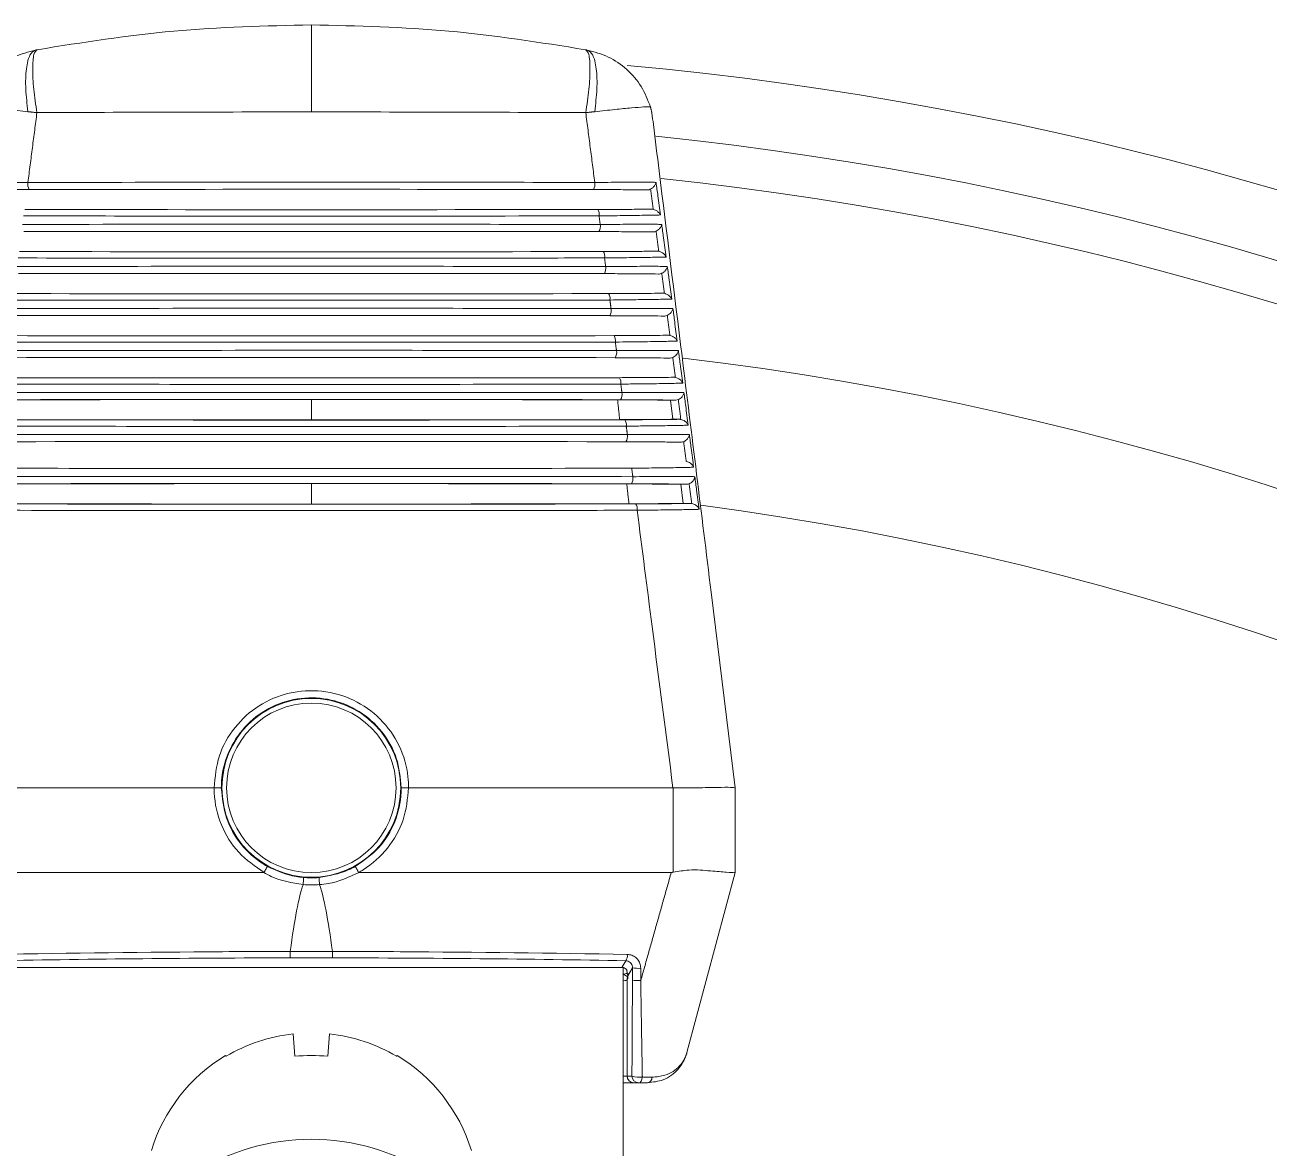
# Model space of a CAD drawing. Extents: x 11 to 120, y 2 to 94.
# Drawn here: x 113.589 to 115.424, y 43.948 to 45.604 of the extents above; entities that cross this region are included whole.
import ezdxf

# ---------------------------------------------------------------- set-up
doc = ezdxf.new("R2010")
doc.units = 0
doc.header["$MEASUREMENT"] = 0
doc.linetypes.add('SLD-Solid', pattern=[0])
doc.layers.add('OBJECT', color=7, linetype='CONTINUOUS')

msp = doc.modelspace()

# ---------------------------------------------------------------- linework, layer by layer
at = {"layer": 'OBJECT', "color": 7, "linetype": 'SLD-Solid', "lineweight": 15}
for p, q in [((114.5484, 45.0505), (114.5414, 45.0505)), ((114.5414, 45.0505), (114.5449, 45.0223)), ((114.5449, 45.0223), (114.5548, 45.0223)), ((114.5648, 44.9265), (114.5566, 44.9265)), ((114.5566, 44.9265), (114.5601, 44.8983)), ((114.5601, 44.8983), (114.5711, 44.8983)), ((114.6012, 44.7675), (114.6366, 44.4789)), ((113.4783, 44.4789), (113.8682, 44.4789)), ((113.8682, 44.4789), (113.8682, 44.4789)), ((114.5449, 44.4789), (114.155, 44.4789)), ((114.155, 44.4789), (114.155, 44.4789)), ((114.545, 44.3544), (114.545, 44.4789)), ((114.6366, 44.4789), (114.6366, 44.3539)), ((114.6366, 44.4789), (114.6366, 44.4789)), ((113.4809, 44.3539), (113.9413, 44.3539)), ((114.5423, 44.3539), (114.0819, 44.3539)), ((114.6366, 44.3539), (114.5654, 44.0884)), ((114.6366, 44.3539), (114.6366, 44.3539)), ((113.9805, 44.2375), (114.0427, 44.2375)), ((114.0426, 44.2281), (113.9806, 44.2281)), ((114.4697, 44.214), (114.4756, 44.2239)), ((113.5558, 44.214), (114.4674, 44.214)), ((113.5558, 44.214), (114.4674, 44.214)), ((114.4697, 44.214), (114.4674, 44.214)), ((114.4674, 44.214), (114.4674, 44.214)), ((114.4696, 44.214), (114.4697, 44.214)), ((114.4716, 44.2137), (114.4716, 43.8624)), ((114.477, 44.2085), (114.4772, 44.2089)), ((114.4853, 44.2134), (114.4782, 44.2015)), ((114.4781, 44.1972), (114.4773, 44.1959)), ((114.4773, 44.1959), (114.4773, 44.0539)), ((114.4782, 44.2015), (114.4782, 44.1991)), ((113.9873, 44.083), (113.9848, 44.116)), ((114.0384, 44.116), (114.0359, 44.083)), ((113.8851, 44.084), (113.8858, 44.083)), ((114.1374, 44.083), (114.1381, 44.084)), ((114.4716, 44.0539), (114.4773, 44.0539)), ((114.4873, 44.0439), (114.4717, 44.0439)), ((114.4773, 44.0539), (114.4844, 44.0539)), ((114.4944, 44.0439), (114.4873, 44.0439))]:
    msp.add_line(p, q, dxfattribs=at)
at = {"layer": 'OBJECT', "color": 7, "linetype": 'SLD-Solid', "lineweight": 15, "flags": 128}
for points in [[(114.4674, 44.214), (114.468, 44.214), (114.4696, 44.214)], [(114.4997, 44.0525), (114.4995, 44.0508), (114.4991, 44.0491), (114.4986, 44.0476), (114.4979, 44.0464), (114.4971, 44.0453), (114.4963, 44.0445), (114.4954, 44.0441), (114.4944, 44.0439)]]:
    msp.add_lwpolyline(points, dxfattribs=at)
at = {"layer": 'OBJECT', "color": 7, "linetype": 'SLD-Solid', "lineweight": 15}
for radius in [0.1319, 0.125]:
    msp.add_circle((114.0116, 44.4789), radius, dxfattribs=at)
for centre, radius, start, end in [((114.0116, 40.5189), 5.0469, 42.8515, 84.7041), ((114.0116, 40.5189), 4.9469, 41.5879, 84.1049), ((113.6094, 45.369), 0.016, 170.6768, 209.7362), ((114.4138, 45.369), 0.016, 330.2638, 9.3232), ((114.0116, 40.5189), 4.8857, 40.7726, 83.9392), ((114.4222, 45.3244), 0.014, 351.2292, 31.693), ((114.4221, 45.307), 0.0158, 329.7885, 9.4456), ((114.4304, 45.2624), 0.0138, 351.1271, 32.1828), ((114.4303, 45.245), 0.0156, 329.317, 9.5657), ((114.4385, 45.2004), 0.0136, 351.0274, 32.6685), ((114.4385, 45.183), 0.0154, 328.8492, 9.6836), ((114.4467, 45.1383), 0.0135, 350.9302, 33.15), ((114.4467, 45.1211), 0.0152, 328.3852, 9.7992), ((114.0116, 40.5189), 4.6263, 36.8914, 83.1919), ((114.4549, 45.0763), 0.0133, 350.8355, 33.6273), ((114.4549, 45.0591), 0.015, 327.9249, 9.9126), ((114.4631, 45.0143), 0.0131, 350.7432, 34.1004), ((114.4631, 44.9971), 0.0148, 327.4683, 10.0237), ((114.4713, 44.9351), 0.0146, 327.0153, 10.1327), ((114.4794, 44.8903), 0.0128, 350.5657, 35.0343), ((114.0116, 40.5189), 4.4142, 33.0495, 82.5252), ((114.0116, 44.4785), 0.1429, 265.1062, 274.8938), ((114.4624, 44.2317), 0.0153, 329.2139, 5.9958), ((114.4723, 44.2114), 0.00733, 262.3717, 315.0105), ((114.4942, 44.2805), 0.0678, 262.3868, 272.6801), ((114.4873, 44.196), 0.00992, 156.6523, 180.2694), ((114.4942, 44.2624), 0.0678, 262.3869, 272.6803), ((114.0116, 43.8705), 0.2469, 96.217, 120.6029), ((114.0116, 43.8705), 0.2469, 59.3971, 83.783), ((114.0116, 43.8723), 0.2466, 120.8571, 163.1157), ((114.0116, 43.7748), 0.3092, 85.4883, 94.5117), ((114.0116, 43.8723), 0.2466, 16.8843, 59.1429), ((114.4873, 44.0539), 0.00999, 179.9607, 269.9607), ((114.4947, 44.0816), 0.0296, 249.6956, 279.7784), ((114.4944, 44.0539), 0.00999, 179.9607, 269.9607), ((114.5058, 44.0519), 0.00813, 282.1963, 2.4272), ((114.0116, 43.6377), 0.323, 57.4319, 122.5681)]:
    msp.add_arc(centre, radius, start, end, dxfattribs=at)
for centre, major_axis, ratio, start_param, end_param in [((114.0116, 45.3423), (2.1942, 0), 0.008727, 1.380004, 1.761588), ((114.0116, 45.3505), (2.1948, 0), 0.008727, 4.518704, 4.906074), ((114.0116, 45.2803), (2.1975, 0), 0.008727, 1.376591, 1.765002), ((114.0116, 45.2885), (2.1981, 0), 0.008727, 4.515292, 4.909486), ((114.0116, 45.2183), (2.2007, 0), 0.008727, 1.373185, 1.768407), ((114.0116, 45.2265), (2.2013, 0), 0.008727, 4.511889, 4.912889), ((114.0116, 45.1563), (2.204, 0), 0.008727, 1.369788, 1.771804), ((114.0116, 45.1645), (2.2046, 0), 0.008727, 4.508493, 4.916285), ((114.0116, 45.0943), (2.2072, 0), 0.008727, 1.366399, 1.775193), ((114.0116, 45.1025), (2.2078, 0), 0.008727, 4.505106, 4.919672), ((114.0116, 45.0323), (2.2105, 0), 0.008727, 1.363019, 1.778574), ((114.0116, 45.0405), (2.2111, 0), 0.008727, 4.501727, 4.923051), ((114.0116, 44.9703), (2.2137, 0), 0.008727, 1.359646, 1.781947), ((114.0116, 44.9083), (2.217, 0), 0.008727, 1.356281, 1.785312), ((114.0116, 44.9165), (2.2176, 0), 0.008727, 4.494993, 4.929785), ((114.0116, 23.2607), (0, 21.0932), 0.014063, 0.04112, 0.105082), ((114.0116, 23.2607), (0, 21.0932), 0.014063, 6.178103, 6.242065), ((114.0116, 44.0336), (2.2237, 0), 0.08749, 1.584758, 1.780996), ((114.0116, 44.0336), (2.2237, 0), 0.08749, 1.360597, 1.556834), ((114.4719, 44.2077), (-0.004, 0.0117), 0.411517, 4.017722, 4.639287), ((114.4906, 44.1848), (-0.008, 0.0234), 0.411517, 0.403428, 0.777439), ((114.4624, 44.196), (0.015, 0), 0.145814, 5.375576, 6.230825), ((114.4807, 44.1848), (-0.002, 0.016), 0.100662, 0.19789, 0.670591)]:
    msp.add_ellipse(centre, major_axis=major_axis, ratio=ratio, start_param=start_param, end_param=end_param, dxfattribs=at)
for points, degree in [([(114.0116, 45.6039), (113.9438, 45.6024), (113.8082, 45.5993), (113.6743, 45.578), (113.6073, 45.5673)], 3), ([(114.0116, 45.6039), (114.0794, 45.6024), (114.215, 45.5993), (114.3489, 45.578), (114.4159, 45.5673)], 3), ([(113.6049, 45.5668), (113.5942, 45.564), (113.5729, 45.5583), (113.5456, 45.5391), (113.5235, 45.514), (113.5156, 45.4934), (113.5116, 45.4831)], 3), ([(113.6073, 45.5673), (113.6049, 45.5668)], 1), ([(114.4159, 45.5673), (114.4183, 45.5668)], 1), ([(114.4183, 45.5668), (114.429, 45.564), (114.4503, 45.5583), (114.4776, 45.5391), (114.4996, 45.514), (114.5076, 45.4934), (114.5116, 45.4831)], 3), ([(114.5045, 45.5013), (114.5045, 45.5013)], 1), ([(113.5116, 45.4831), (113.5143, 45.4831), (113.5198, 45.4831), (113.5385, 45.4816), (113.5632, 45.4793), (113.5836, 45.477), (113.5937, 45.4759)], 3), ([(113.5936, 45.3716), (113.6069, 45.4745)], 1), ([(113.5937, 45.4759), (113.6069, 45.4745)], 1), ([(114.4295, 45.4759), (114.4163, 45.4745)], 1), ([(114.4296, 45.3716), (114.4163, 45.4745)], 1), ([(114.5116, 45.4831), (114.5089, 45.4831), (114.5034, 45.4831), (114.4847, 45.4816), (114.46, 45.4793), (114.4396, 45.477), (114.4295, 45.4759)], 3), ([(114.5116, 45.4831), (114.5139, 45.474)], 1), ([(114.5158, 45.332), (114.5119, 45.3618)], 1), ([(114.5132, 45.3323), (114.5158, 45.332)], 1), ([(114.4376, 45.3096), (114.436, 45.3223)], 1), ([(114.524, 45.27), (114.5201, 45.2997)], 1), ([(114.5216, 45.2703), (114.524, 45.27)], 1), ([(114.4456, 45.2476), (114.444, 45.2602)], 1), ([(114.5322, 45.2081), (114.5283, 45.2376)], 1), ([(114.4536, 45.1856), (114.452, 45.1982)], 1), ([(114.5299, 45.2083), (114.5322, 45.2081)], 1), ([(114.5403, 45.1461), (114.5365, 45.1755)], 1), ([(114.5383, 45.1463), (114.5403, 45.1461)], 1), ([(114.4616, 45.1236), (114.46, 45.1362)], 1), ([(114.5484, 45.0841), (114.5446, 45.1135)], 1), ([(114.4696, 45.0617), (114.468, 45.0742)], 1), ([(114.5465, 45.0843), (114.5484, 45.0841)], 1), ([(114.0116, 45.0514), (114.0116, 45.0214)], 1), ([(114.4664, 45.0218), (114.4632, 45.051)], 1), ([(114.5565, 45.0221), (114.5527, 45.0514)], 1), ([(114.4777, 44.9997), (114.476, 45.0122)], 1), ([(114.5548, 45.0223), (114.5565, 45.0221)], 1), ([(114.5645, 44.9602), (114.5607, 44.9893)], 1), ([(114.4857, 44.9377), (114.484, 44.9502)], 1), ([(114.0116, 44.9275), (114.0116, 44.8973)], 1), ([(114.48, 44.8978), (114.4768, 44.927)], 1), ([(114.5725, 44.8982), (114.5687, 44.9273)], 1), ([(114.5711, 44.8983), (114.5725, 44.8982)], 1), ([(114.545, 44.4789), (114.5449, 44.4789)], 1), ([(114.4974, 44.1947), (114.5423, 44.3539)], 1), ([(114.5423, 44.3539), (114.545, 44.3544)], 1), ([(113.9994, 44.3361), (113.9994, 44.3361)], 1), ([(114.0238, 44.3361), (114.0238, 44.3361)], 1), ([(113.9805, 44.2375), (113.9805, 44.2376)], 1), ([(114.0427, 44.2375), (114.0427, 44.2376)], 1), ([(114.4852, 44.1952), (114.4853, 44.2134)], 1), ([(114.4974, 44.2128), (114.4974, 44.1947)], 1), ([(114.4844, 44.0539), (114.4852, 44.1952)], 1), ([(114.5075, 44.0439), (114.4944, 44.0439)], 1), ([(114.4997, 44.0525), (114.5139, 44.0522)], 1)]:
    msp.add_open_spline(points, degree=degree, dxfattribs=at)
for points, knots in [([(114.0116, 45.6039), (114.0116, 45.6021), (114.0116, 45.5985), (114.0116, 45.569), (114.0116, 45.526), (114.0116, 45.4919), (114.0116, 45.4755)], [0, 0, 0, 0, 0.240773, 0.5, 0.759227, 1, 1, 1, 1]), ([(113.6049, 45.5668), (113.6019, 45.5651), (113.5958, 45.5615), (113.5907, 45.5404), (113.5896, 45.5106), (113.5924, 45.4872), (113.5937, 45.4759)], [0, 0, 0, 0, 0.241561, 0.5, 0.758439, 1, 1, 1, 1]), ([(113.6073, 45.5673), (113.6055, 45.5657), (113.6018, 45.5624), (113.6001, 45.541), (113.6016, 45.5103), (113.6052, 45.4862), (113.6069, 45.4745)], [0, 0, 0, 0, 0.24117, 0.5, 0.75883, 1, 1, 1, 1]), ([(114.4159, 45.5673), (114.4177, 45.5657), (114.4214, 45.5624), (114.4231, 45.541), (114.4216, 45.5103), (114.418, 45.4862), (114.4163, 45.4745)], [0, 0, 0, 0, 0.24117, 0.5, 0.75883, 1, 1, 1, 1]), ([(114.4183, 45.5668), (114.4213, 45.5651), (114.4274, 45.5615), (114.4325, 45.5404), (114.4336, 45.5106), (114.4308, 45.4872), (114.4295, 45.4759)], [0, 0, 0, 0, 0.241561, 0.5, 0.758439, 1, 1, 1, 1]), ([(113.6069, 45.4745), (113.6734, 45.4748), (113.8075, 45.4754), (113.9432, 45.4755), (114.0116, 45.4755)], [0, 0, 0, 0, 0.496376, 1, 1, 1, 1]), ([(114.4163, 45.4745), (114.3498, 45.4748), (114.2157, 45.4754), (114.08, 45.4755), (114.0116, 45.4755)], [0, 0, 0, 0, 0.496376, 1, 1, 1, 1]), ([(114.5139, 45.474), (114.5146, 45.4683), (114.5182, 45.4399), (114.5329, 45.3205), (114.5614, 45.0907), (114.5869, 44.8836), (114.6012, 44.7675)], [0, 0, 0, 0, 0.024148, 0.120739, 0.507103, 1, 1, 1, 1]), ([(113.5032, 45.3717), (113.504, 45.3717), (113.5072, 45.3718), (113.5179, 45.3719), (113.5409, 45.3719), (113.5699, 45.3718), (113.5883, 45.3716), (113.5936, 45.3716)], [0, 0, 0, 0, 0.057678, 0.219414, 0.543377, 0.867765, 1, 1, 1, 1]), ([(113.5955, 45.3611), (113.5835, 45.361), (113.5596, 45.361), (113.5323, 45.3608), (113.5214, 45.3606), (113.5166, 45.3605)], [0, 0, 0, 0, 0.361189, 0.722456, 1, 1, 1, 1]), ([(113.5936, 45.3716), (113.6001, 45.3716), (113.6329, 45.3716), (113.7714, 45.3718), (113.9749, 45.372), (114.222, 45.3719), (114.3602, 45.3717), (114.4296, 45.3716)], [0, 0, 0, 0, 0.023792, 0.118973, 0.500646, 0.749188, 1, 1, 1, 1]), ([(114.5066, 45.3605), (114.5002, 45.3606), (114.4874, 45.3608), (114.4584, 45.361), (114.4371, 45.361), (114.4277, 45.3611)], [0, 0, 0, 0, 0.357964, 0.715857, 1, 1, 1, 1]), ([(114.4296, 45.3716), (114.4361, 45.3716), (114.4558, 45.3718), (114.4855, 45.3719), (114.5068, 45.3718), (114.5165, 45.3718), (114.5192, 45.3717), (114.52, 45.3717)], [0, 0, 0, 0, 0.161729, 0.488573, 0.814943, 0.942319, 1, 1, 1, 1]), ([(114.5119, 45.3618), (114.5117, 45.3617), (114.5104, 45.3611), (114.5086, 45.3606), (114.507, 45.3605), (114.5066, 45.3605)], [0, 0, 0, 0, 0.112372, 0.784075, 1, 1, 1, 1]), ([(114.5119, 45.3618), (114.5129, 45.3624), (114.5152, 45.3637), (114.518, 45.3669), (114.5195, 45.3696), (114.52, 45.3713), (114.52, 45.3717), (114.52, 45.3717)], [0, 0, 0, 0, 0.236919, 0.528787, 0.900003, 0.991341, 1, 1, 1, 1]), ([(114.52, 45.3717), (114.5209, 45.3651), (114.5231, 45.3491), (114.5252, 45.333), (114.5265, 45.3236)], [0, 0, 0, 0, 0.412316, 1, 1, 1, 1]), ([(114.4341, 45.3317), (114.446, 45.3318), (114.4698, 45.3318), (114.4973, 45.332), (114.5083, 45.3322), (114.5132, 45.3323)], [0, 0, 0, 0, 0.356145, 0.712376, 1, 1, 1, 1]), ([(114.5265, 45.3236), (114.5257, 45.3236), (114.5226, 45.3235), (114.5122, 45.3233), (114.4896, 45.3229), (114.4605, 45.3225), (114.4417, 45.3223), (114.436, 45.3223)], [0, 0, 0, 0, 0.057873, 0.218011, 0.538018, 0.858388, 1, 1, 1, 1]), ([(114.5265, 45.3236), (114.5265, 45.3236), (114.5263, 45.324), (114.5254, 45.3256), (114.5233, 45.3282), (114.5196, 45.3308), (114.517, 45.3316), (114.5158, 45.332)], [0, 0, 0, 0, 0.008287, 0.094553, 0.478398, 0.770552, 1, 1, 1, 1]), ([(113.5856, 45.3096), (113.5921, 45.3096), (113.6249, 45.3097), (113.7632, 45.3099), (113.9694, 45.31), (114.222, 45.3099), (114.3655, 45.3097), (114.4376, 45.3096)], [0, 0, 0, 0, 0.023339, 0.11671, 0.491124, 0.744318, 1, 1, 1, 1]), ([(114.436, 45.3223), (114.4294, 45.3222), (114.3967, 45.3222), (114.2583, 45.322), (114.0527, 45.3219), (113.8012, 45.3219), (113.6588, 45.3222), (113.5872, 45.3223)], [0, 0, 0, 0, 0.02343, 0.117164, 0.493036, 0.745294, 1, 1, 1, 1]), ([(114.4376, 45.3096), (114.4441, 45.3096), (114.4638, 45.3098), (114.4934, 45.3099), (114.515, 45.3099), (114.5247, 45.3098), (114.5275, 45.3097), (114.5283, 45.3097)], [0, 0, 0, 0, 0.159551, 0.48199, 0.803962, 0.942061, 1, 1, 1, 1]), ([(114.5201, 45.2997), (114.5211, 45.3003), (114.5234, 45.3016), (114.5262, 45.3046), (114.5277, 45.3074), (114.5282, 45.3092), (114.5283, 45.3097), (114.5283, 45.3097)], [0, 0, 0, 0, 0.225635, 0.506976, 0.868217, 0.991454, 1, 1, 1, 1]), ([(114.5283, 45.3097), (114.5292, 45.3031), (114.5314, 45.2871), (114.5335, 45.271), (114.5348, 45.2616)], [0, 0, 0, 0, 0.412356, 1, 1, 1, 1]), ([(114.515, 45.2985), (114.5088, 45.2986), (114.4965, 45.2988), (114.4674, 45.299), (114.4456, 45.2991), (114.4357, 45.2991)], [0, 0, 0, 0, 0.352325, 0.704581, 1, 1, 1, 1]), ([(114.5201, 45.2997), (114.52, 45.2996), (114.5187, 45.299), (114.517, 45.2986), (114.5154, 45.2985), (114.515, 45.2985)], [0, 0, 0, 0, 0.097628, 0.793536, 1, 1, 1, 1]), ([(114.442, 45.2697), (114.4539, 45.2697), (114.4778, 45.2698), (114.5056, 45.27), (114.5166, 45.2702), (114.5216, 45.2703)], [0, 0, 0, 0, 0.350806, 0.701696, 1, 1, 1, 1]), ([(114.5348, 45.2616), (114.5347, 45.2616), (114.5345, 45.2621), (114.5336, 45.2638), (114.5314, 45.2664), (114.5278, 45.2689), (114.5252, 45.2697), (114.524, 45.27)], [0, 0, 0, 0, 0.008198, 0.119701, 0.493719, 0.776727, 1, 1, 1, 1]), ([(114.444, 45.2602), (114.4374, 45.2602), (114.4047, 45.2602), (114.2664, 45.26), (114.0582, 45.2598), (113.8012, 45.2599), (113.6535, 45.2601), (113.5792, 45.2602)], [0, 0, 0, 0, 0.022991, 0.114968, 0.483791, 0.740558, 1, 1, 1, 1]), ([(114.5348, 45.2616), (114.534, 45.2616), (114.531, 45.2615), (114.5209, 45.2613), (114.4987, 45.2609), (114.4695, 45.2605), (114.4502, 45.2603), (114.444, 45.2602)], [0, 0, 0, 0, 0.058136, 0.216179, 0.531949, 0.848067, 1, 1, 1, 1]), ([(113.5776, 45.2476), (113.5841, 45.2476), (113.6168, 45.2477), (113.7551, 45.2479), (113.9639, 45.248), (114.222, 45.2479), (114.3708, 45.2477), (114.4456, 45.2476)], [0, 0, 0, 0, 0.022904, 0.114532, 0.481954, 0.739618, 1, 1, 1, 1]), ([(114.5234, 45.2365), (114.5174, 45.2366), (114.5054, 45.2368), (114.4764, 45.237), (114.4541, 45.2371), (114.4437, 45.2371)], [0, 0, 0, 0, 0.347005, 0.693943, 1, 1, 1, 1]), ([(114.4456, 45.2476), (114.4521, 45.2477), (114.4717, 45.2478), (114.5013, 45.2479), (114.5232, 45.2479), (114.533, 45.2478), (114.5358, 45.2477), (114.5366, 45.2477)], [0, 0, 0, 0, 0.157481, 0.475733, 0.793524, 0.941799, 1, 1, 1, 1]), ([(114.5283, 45.2376), (114.5282, 45.2375), (114.527, 45.237), (114.5253, 45.2366), (114.5238, 45.2365), (114.5234, 45.2365)], [0, 0, 0, 0, 0.081377, 0.802653, 1, 1, 1, 1]), ([(114.5283, 45.2376), (114.5293, 45.2382), (114.5316, 45.2394), (114.5344, 45.2424), (114.536, 45.2453), (114.5365, 45.2471), (114.5366, 45.2477), (114.5366, 45.2477)], [0, 0, 0, 0, 0.220758, 0.494543, 0.847827, 0.99156, 1, 1, 1, 1]), ([(114.5366, 45.2477), (114.5375, 45.2411), (114.5396, 45.2251), (114.5417, 45.209), (114.543, 45.1996)], [0, 0, 0, 0, 0.412394, 1, 1, 1, 1]), ([(114.452, 45.1982), (114.4455, 45.1982), (114.4128, 45.1982), (114.2746, 45.1979), (114.0637, 45.1978), (113.8012, 45.1979), (113.6481, 45.1981), (113.5712, 45.1982)], [0, 0, 0, 0, 0.022568, 0.112852, 0.474884, 0.735984, 1, 1, 1, 1]), ([(114.45, 45.2077), (114.4619, 45.2077), (114.4857, 45.2078), (114.5139, 45.208), (114.5248, 45.2082), (114.5299, 45.2083)], [0, 0, 0, 0, 0.345761, 0.691605, 1, 1, 1, 1]), ([(114.543, 45.1996), (114.5422, 45.1996), (114.5394, 45.1995), (114.5296, 45.1993), (114.5078, 45.1989), (114.4784, 45.1985), (114.4587, 45.1983), (114.452, 45.1982)], [0, 0, 0, 0, 0.058402, 0.214452, 0.526193, 0.838268, 1, 1, 1, 1]), ([(114.543, 45.1996), (114.543, 45.1996), (114.5427, 45.2002), (114.5418, 45.202), (114.5395, 45.2046), (114.5359, 45.207), (114.5333, 45.2077), (114.5322, 45.2081)], [0, 0, 0, 0, 0.008114, 0.14385, 0.508241, 0.782554, 1, 1, 1, 1]), ([(113.5696, 45.1856), (113.5761, 45.1856), (113.6088, 45.1857), (113.747, 45.1859), (113.9583, 45.1861), (114.222, 45.186), (114.3761, 45.1857), (114.4536, 45.1856)], [0, 0, 0, 0, 0.022484, 0.112433, 0.473117, 0.735079, 1, 1, 1, 1]), ([(114.4536, 45.1856), (114.4601, 45.1857), (114.4797, 45.1858), (114.5092, 45.1859), (114.5313, 45.1859), (114.5412, 45.1858), (114.544, 45.1857), (114.5448, 45.1857)], [0, 0, 0, 0, 0.155511, 0.469779, 0.783591, 0.941534, 1, 1, 1, 1]), ([(114.5365, 45.1755), (114.5375, 45.1761), (114.5397, 45.1773), (114.5425, 45.1802), (114.5442, 45.1831), (114.5447, 45.185), (114.5448, 45.1857), (114.5448, 45.1857)], [0, 0, 0, 0, 0.216117, 0.482661, 0.828146, 0.991661, 1, 1, 1, 1]), ([(114.5448, 45.1857), (114.5457, 45.1791), (114.5478, 45.1631), (114.5499, 45.147), (114.5511, 45.1376)], [0, 0, 0, 0, 0.41243, 1, 1, 1, 1]), ([(114.5318, 45.1745), (114.526, 45.1746), (114.5144, 45.1748), (114.4853, 45.175), (114.4626, 45.1751), (114.4516, 45.1751)], [0, 0, 0, 0, 0.341978, 0.683892, 1, 1, 1, 1]), ([(114.5365, 45.1755), (114.5364, 45.1755), (114.5352, 45.175), (114.5336, 45.1746), (114.5321, 45.1745), (114.5318, 45.1745)], [0, 0, 0, 0, 0.063516, 0.811443, 1, 1, 1, 1]), ([(114.458, 45.1457), (114.4699, 45.1457), (114.4936, 45.1458), (114.5222, 45.146), (114.533, 45.1462), (114.5383, 45.1463)], [0, 0, 0, 0, 0.340986, 0.682054, 1, 1, 1, 1]), ([(114.5511, 45.1376), (114.5511, 45.1376), (114.5509, 45.1383), (114.5499, 45.1401), (114.5475, 45.1427), (114.544, 45.1451), (114.5415, 45.1458), (114.5403, 45.1461)], [0, 0, 0, 0, 0.008033, 0.167032, 0.522009, 0.788055, 1, 1, 1, 1]), ([(113.5616, 45.1236), (113.5681, 45.1237), (113.6008, 45.1237), (113.7389, 45.1239), (113.9528, 45.1241), (114.222, 45.124), (114.3814, 45.1238), (114.4616, 45.1236)], [0, 0, 0, 0, 0.022079, 0.110408, 0.464595, 0.730691, 1, 1, 1, 1]), ([(114.46, 45.1362), (114.4535, 45.1362), (114.4208, 45.1361), (114.2827, 45.1359), (114.0693, 45.1358), (113.8012, 45.1359), (113.6428, 45.1361), (113.5632, 45.1362)], [0, 0, 0, 0, 0.02216, 0.110811, 0.466294, 0.731564, 1, 1, 1, 1]), ([(114.5511, 45.1376), (114.5504, 45.1376), (114.5477, 45.1375), (114.5382, 45.1373), (114.5169, 45.1369), (114.4874, 45.1365), (114.4672, 45.1363), (114.46, 45.1362)], [0, 0, 0, 0, 0.058671, 0.212823, 0.520728, 0.828954, 1, 1, 1, 1]), ([(114.4616, 45.1236), (114.4681, 45.1237), (114.4877, 45.1238), (114.5172, 45.1239), (114.5395, 45.1239), (114.5494, 45.1238), (114.5522, 45.1237), (114.553, 45.1237)], [0, 0, 0, 0, 0.153635, 0.464106, 0.774128, 0.941266, 1, 1, 1, 1]), ([(114.5446, 45.1135), (114.5456, 45.114), (114.5478, 45.1152), (114.5506, 45.118), (114.5523, 45.121), (114.5529, 45.123), (114.553, 45.1237), (114.553, 45.1237)], [0, 0, 0, 0, 0.211698, 0.471304, 0.809147, 0.991758, 1, 1, 1, 1]), ([(114.553, 45.1237), (114.5538, 45.1171), (114.5559, 45.1011), (114.558, 45.085), (114.5593, 45.0756)], [0, 0, 0, 0, 0.412464, 1, 1, 1, 1]), ([(114.5401, 45.1125), (114.5345, 45.1126), (114.5233, 45.1128), (114.4942, 45.113), (114.471, 45.1131), (114.4596, 45.1131)], [0, 0, 0, 0, 0.337221, 0.67438, 1, 1, 1, 1]), ([(114.5446, 45.1135), (114.5445, 45.1134), (114.5434, 45.1129), (114.5418, 45.1126), (114.5404, 45.1125), (114.5401, 45.1125)], [0, 0, 0, 0, 0.043931, 0.819919, 1, 1, 1, 1]), ([(114.468, 45.0742), (114.4615, 45.0742), (114.4289, 45.0741), (114.2908, 45.0739), (114.0748, 45.0737), (113.8012, 45.0738), (113.6375, 45.0741), (113.5552, 45.0742)], [0, 0, 0, 0, 0.021766, 0.108843, 0.458007, 0.72729, 1, 1, 1, 1]), ([(114.466, 45.0837), (114.4778, 45.0837), (114.5016, 45.0838), (114.5304, 45.084), (114.5412, 45.0842), (114.5465, 45.0843)], [0, 0, 0, 0, 0.336461, 0.673003, 1, 1, 1, 1]), ([(114.5593, 45.0756), (114.5586, 45.0756), (114.556, 45.0755), (114.5468, 45.0753), (114.5259, 45.0749), (114.4962, 45.0745), (114.4757, 45.0743), (114.468, 45.0742)], [0, 0, 0, 0, 0.058943, 0.211285, 0.515535, 0.820092, 1, 1, 1, 1]), ([(114.5593, 45.0756), (114.5593, 45.0756), (114.559, 45.0763), (114.558, 45.0783), (114.5555, 45.0809), (114.552, 45.0832), (114.5495, 45.0838), (114.5484, 45.0841)], [0, 0, 0, 0, 0.007956, 0.189278, 0.535067, 0.793252, 1, 1, 1, 1]), ([(113.5535, 45.0617), (113.5601, 45.0617), (113.5927, 45.0617), (113.7308, 45.0619), (113.9473, 45.0621), (114.222, 45.062), (114.3867, 45.0618), (114.4696, 45.0617)], [0, 0, 0, 0, 0.021688, 0.108454, 0.456371, 0.726448, 1, 1, 1, 1]), ([(113.56, 45.051), (113.6534, 45.0512), (113.8029, 45.0514), (113.9546, 45.0514), (114.0116, 45.0514)], [0, 0, 0, 0, 0.624364, 1, 1, 1, 1]), ([(114.4632, 45.051), (114.3698, 45.0512), (114.2203, 45.0514), (114.0686, 45.0514), (114.0116, 45.0514)], [0, 0, 0, 0, 0.624364, 1, 1, 1, 1]), ([(114.4632, 45.051), (114.4782, 45.051), (114.5062, 45.0509), (114.5302, 45.0507), (114.5395, 45.0506), (114.5414, 45.0505)], [0, 0, 0, 0, 0.477916, 0.890823, 1, 1, 1, 1]), ([(114.5484, 45.0505), (114.5429, 45.0506), (114.5321, 45.0508), (114.5031, 45.051), (114.4794, 45.0511), (114.4676, 45.0511)], [0, 0, 0, 0, 0.332714, 0.665366, 1, 1, 1, 1]), ([(114.4696, 45.0617), (114.4761, 45.0617), (114.4957, 45.0619), (114.5251, 45.062), (114.5476, 45.0619), (114.5575, 45.0618), (114.5604, 45.0617), (114.5611, 45.0617)], [0, 0, 0, 0, 0.151845, 0.458695, 0.765103, 0.940995, 1, 1, 1, 1]), ([(114.5527, 45.0514), (114.5527, 45.0514), (114.5515, 45.0509), (114.5501, 45.0506), (114.5486, 45.0505), (114.5484, 45.0505)], [0, 0, 0, 0, 0.022497, 0.828092, 1, 1, 1, 1]), ([(114.5527, 45.0514), (114.5537, 45.0519), (114.5559, 45.053), (114.5587, 45.0558), (114.5604, 45.0588), (114.561, 45.0609), (114.5611, 45.0617), (114.5611, 45.0617)], [0, 0, 0, 0, 0.207488, 0.460443, 0.790805, 0.99185, 1, 1, 1, 1]), ([(114.5611, 45.0617), (114.562, 45.0551), (114.5641, 45.0391), (114.5661, 45.023), (114.5674, 45.0136)], [0, 0, 0, 0, 0.412497, 1, 1, 1, 1]), ([(114.476, 45.0122), (114.4695, 45.0122), (114.4369, 45.0121), (114.2989, 45.0119), (114.0803, 45.0117), (113.8012, 45.0118), (113.6322, 45.0121), (113.5472, 45.0122)], [0, 0, 0, 0, 0.021386, 0.106942, 0.450006, 0.723153, 1, 1, 1, 1]), ([(114.0116, 45.0214), (113.9524, 45.0214), (113.7996, 45.0214), (113.6491, 45.0216), (113.5568, 45.0218)], [0, 0, 0, 0, 0.387367, 1, 1, 1, 1]), ([(114.0116, 45.0214), (114.0708, 45.0214), (114.2236, 45.0214), (114.3741, 45.0216), (114.4664, 45.0218)], [0, 0, 0, 0, 0.387367, 1, 1, 1, 1]), ([(114.5449, 45.0223), (114.5369, 45.0222), (114.521, 45.022), (114.4914, 45.0218), (114.4724, 45.0218), (114.4664, 45.0218)], [0, 0, 0, 0, 0.405542, 0.811028, 1, 1, 1, 1]), ([(114.4739, 45.0217), (114.4858, 45.0217), (114.5095, 45.0218), (114.5387, 45.022), (114.5494, 45.0222), (114.5548, 45.0223)], [0, 0, 0, 0, 0.332167, 0.664414, 1, 1, 1, 1]), ([(114.5674, 45.0136), (114.5667, 45.0136), (114.5642, 45.0135), (114.5554, 45.0133), (114.5349, 45.0129), (114.5051, 45.0125), (114.4841, 45.0123), (114.476, 45.0122)], [0, 0, 0, 0, 0.059218, 0.209832, 0.510595, 0.811653, 1, 1, 1, 1]), ([(114.5674, 45.0136), (114.5674, 45.0136), (114.5671, 45.0144), (114.566, 45.0164), (114.5635, 45.0191), (114.56, 45.0213), (114.5576, 45.0219), (114.5565, 45.0221)], [0, 0, 0, 0, 0.007883, 0.210618, 0.547453, 0.798165, 1, 1, 1, 1]), ([(113.5455, 44.9997), (113.5521, 44.9997), (113.5847, 44.9997), (113.7226, 45), (113.9417, 45.0001), (114.222, 45.0001), (114.3921, 44.9998), (114.4777, 44.9997)], [0, 0, 0, 0, 0.021311, 0.106567, 0.448429, 0.72234, 1, 1, 1, 1]), ([(114.4777, 44.9997), (114.4841, 44.9997), (114.5037, 44.9999), (114.533, 45), (114.5557, 44.9999), (114.5657, 44.9998), (114.5685, 44.9997), (114.5692, 44.9997)], [0, 0, 0, 0, 0.150136, 0.453531, 0.756488, 0.940721, 1, 1, 1, 1]), ([(114.5607, 44.9893), (114.5617, 44.9898), (114.5639, 44.9909), (114.5667, 44.9937), (114.5685, 44.9967), (114.5691, 44.9988), (114.5692, 44.9997), (114.5692, 44.9997)], [0, 0, 0, 0, 0.203476, 0.450054, 0.773099, 0.991938, 1, 1, 1, 1]), ([(114.5692, 44.9997), (114.57, 44.9931), (114.5721, 44.9771), (114.5742, 44.961), (114.5754, 44.9516)], [0, 0, 0, 0, 0.412528, 1, 1, 1, 1]), ([(114.5566, 44.9885), (114.5513, 44.9886), (114.5409, 44.9888), (114.5119, 44.989), (114.4878, 44.9891), (114.4756, 44.9891)], [0, 0, 0, 0, 0.328437, 0.656814, 1, 1, 1, 1]), ([(114.5607, 44.9893), (114.5596, 44.989), (114.5582, 44.9886), (114.5568, 44.9885), (114.5566, 44.9885)], [0, 0, 0, 0, 0.835977, 1, 1, 1, 1]), ([(114.5754, 44.9516), (114.5754, 44.9516), (114.5751, 44.9525), (114.574, 44.9546), (114.5715, 44.9573), (114.568, 44.9594), (114.5656, 44.9599), (114.5645, 44.9602)], [0, 0, 0, 0, 0.007812, 0.231081, 0.559204, 0.802812, 1, 1, 1, 1]), ([(113.5375, 44.9377), (113.5441, 44.9377), (113.5767, 44.9378), (113.7145, 44.938), (113.9362, 44.9382), (114.222, 44.9381), (114.3974, 44.9378), (114.4857, 44.9377)], [0, 0, 0, 0, 0.020946, 0.104745, 0.440757, 0.718361, 1, 1, 1, 1]), ([(114.484, 44.9502), (114.4775, 44.9502), (114.4449, 44.9501), (114.3071, 44.9499), (114.0859, 44.9497), (113.8012, 44.9498), (113.6269, 44.95), (113.5392, 44.9502)], [0, 0, 0, 0, 0.021019, 0.105105, 0.442277, 0.719147, 1, 1, 1, 1]), ([(114.5754, 44.9516), (114.5748, 44.9516), (114.5725, 44.9515), (114.5639, 44.9513), (114.5438, 44.9509), (114.514, 44.9505), (114.4926, 44.9503), (114.484, 44.9502)], [0, 0, 0, 0, 0.059495, 0.208459, 0.505892, 0.803608, 1, 1, 1, 1]), ([(114.4857, 44.9377), (114.4921, 44.9377), (114.5117, 44.9379), (114.5409, 44.938), (114.5638, 44.9379), (114.5738, 44.9378), (114.5766, 44.9377), (114.5772, 44.9377)], [0, 0, 0, 0, 0.148503, 0.448596, 0.748256, 0.940444, 1, 1, 1, 1]), ([(113.5464, 44.927), (113.6397, 44.9272), (113.7937, 44.9274), (113.95, 44.9275), (114.0116, 44.9275)], [0, 0, 0, 0, 0.605766, 1, 1, 1, 1]), ([(114.4768, 44.927), (114.3835, 44.9272), (114.2295, 44.9274), (114.0732, 44.9275), (114.0116, 44.9275)], [0, 0, 0, 0, 0.605766, 1, 1, 1, 1]), ([(114.4768, 44.927), (114.4897, 44.927), (114.5156, 44.9269), (114.542, 44.9267), (114.5529, 44.9266), (114.5566, 44.9265)], [0, 0, 0, 0, 0.396562, 0.793191, 1, 1, 1, 1]), ([(114.5648, 44.9265), (114.5597, 44.9266), (114.5496, 44.9268), (114.5207, 44.9271), (114.4962, 44.9271), (114.4835, 44.9272)], [0, 0, 0, 0, 0.324373, 0.64869, 1, 1, 1, 1]), ([(114.5687, 44.9273), (114.5676, 44.9269), (114.5663, 44.9266), (114.565, 44.9265), (114.5648, 44.9265)], [0, 0, 0, 0, 0.843628, 1, 1, 1, 1]), ([(114.5687, 44.9273), (114.5697, 44.9277), (114.5717, 44.9287), (114.5744, 44.9311), (114.5764, 44.9342), (114.5771, 44.9365), (114.5772, 44.9377), (114.5772, 44.9377)], [0, 0, 0, 0, 0.199298, 0.397083, 0.7009, 0.992023, 1, 1, 1, 1]), ([(114.5772, 44.9377), (114.5781, 44.9311), (114.5802, 44.9151), (114.5822, 44.899), (114.5835, 44.8896)], [0, 0, 0, 0, 0.412557, 1, 1, 1, 1]), ([(114.4921, 44.8882), (114.4855, 44.8881), (114.453, 44.8881), (114.3152, 44.8879), (114.0914, 44.8877), (113.8012, 44.8877), (113.6216, 44.888), (113.5311, 44.8882)], [0, 0, 0, 0, 0.020664, 0.10333, 0.434805, 0.715264, 1, 1, 1, 1]), ([(114.0116, 44.8973), (113.9328, 44.8973), (113.7753, 44.8974), (113.6205, 44.8976), (113.5432, 44.8978)], [0, 0, 0, 0, 0.500491, 1, 1, 1, 1]), ([(114.0116, 44.8973), (114.0904, 44.8973), (114.2479, 44.8974), (114.4027, 44.8976), (114.48, 44.8978)], [0, 0, 0, 0, 0.500491, 1, 1, 1, 1]), ([(114.5601, 44.8983), (114.5526, 44.8982), (114.5375, 44.898), (114.5074, 44.8978), (114.4873, 44.8978), (114.48, 44.8978)], [0, 0, 0, 0, 0.390004, 0.779955, 1, 1, 1, 1]), ([(114.4899, 44.8976), (114.5017, 44.8977), (114.5254, 44.8977), (114.5551, 44.898), (114.5656, 44.8982), (114.5711, 44.8983)], [0, 0, 0, 0, 0.324207, 0.64849, 1, 1, 1, 1]), ([(114.5835, 44.8896), (114.5828, 44.8896), (114.5806, 44.8895), (114.5724, 44.8893), (114.5526, 44.8889), (114.5228, 44.8885), (114.501, 44.8883), (114.4921, 44.8882)], [0, 0, 0, 0, 0.059775, 0.207161, 0.501412, 0.795934, 1, 1, 1, 1]), ([(114.5449, 44.4789), (114.5346, 44.5582), (114.517, 44.6946), (114.4994, 44.8311), (114.4921, 44.8882)], [0, 0, 0, 0, 0.581449, 1, 1, 1, 1]), ([(114.5835, 44.8896), (114.5834, 44.8896), (114.5831, 44.8906), (114.582, 44.8927), (114.5794, 44.8954), (114.5759, 44.8975), (114.5736, 44.898), (114.5725, 44.8982)], [0, 0, 0, 0, 0.007744, 0.250695, 0.570354, 0.807208, 1, 1, 1, 1]), ([(113.8682, 44.4789), (113.8697, 44.4949), (113.8728, 44.5269), (113.8972, 44.5695), (113.9332, 44.6022), (113.9784, 44.6211), (114.0275, 44.624), (114.0748, 44.6106), (114.115, 44.5822), (114.1433, 44.5422), (114.1541, 44.5056), (114.1548, 44.4843), (114.155, 44.4789)], [0, 0, 0, 0, 0.106547, 0.213092, 0.319763, 0.426916, 0.534499, 0.642267, 0.74996, 0.857311, 0.964156, 1, 1, 1, 1]), ([(114.1443, 44.4787), (114.1429, 44.4936), (114.14, 44.5234), (114.1172, 44.5632), (114.0836, 44.5934), (114.0416, 44.6108), (113.9962, 44.6133), (113.9526, 44.6006), (113.9156, 44.5742), (113.8896, 44.5371), (113.8797, 44.5032), (113.879, 44.4835), (113.8788, 44.4787)], [0, 0, 0, 0, 0.107261, 0.214528, 0.321699, 0.428911, 0.536129, 0.643313, 0.750517, 0.857741, 0.964919, 1, 1, 1, 1]), ([(114.6366, 44.4789), (114.6352, 44.4792), (114.6325, 44.4797), (114.6117, 44.4796), (114.582, 44.4788), (114.5571, 44.4789), (114.545, 44.4789)], [0, 0, 0, 0, 0.253584, 0.507165, 0.760847, 1, 1, 1, 1]), ([(113.8682, 44.4789), (113.8693, 44.4789), (113.8716, 44.4789), (113.8747, 44.4789), (113.8771, 44.4788), (113.8784, 44.4787), (113.8788, 44.4787), (113.8788, 44.4787), (113.8788, 44.4787)], [0, 0, 0, 0, 0.208439, 0.416877, 0.625339, 0.83387, 0.967124, 1, 1, 1, 1]), ([(113.9419, 44.3541), (113.9287, 44.3632), (113.9021, 44.3815), (113.8766, 44.4236), (113.8686, 44.4579), (113.8683, 44.4764), (113.8682, 44.4789)], [0, 0, 0, 0, 0.315107, 0.632944, 0.949791, 1, 1, 1, 1]), ([(113.8788, 44.4787), (113.8803, 44.4637), (113.8833, 44.4339), (113.9063, 44.3943), (113.9303, 44.3725), (113.9451, 44.364), (113.9469, 44.3629)], [0, 0, 0, 0, 0.31781, 0.635605, 0.953792, 1, 1, 1, 1]), ([(114.0763, 44.3629), (114.0886, 44.3715), (114.1133, 44.3886), (114.1367, 44.4279), (114.144, 44.4596), (114.1443, 44.4765), (114.1443, 44.4787)], [0, 0, 0, 0, 0.318291, 0.636578, 0.954854, 1, 1, 1, 1]), ([(114.155, 44.4789), (114.1534, 44.4629), (114.1503, 44.4309), (114.1257, 44.3884), (114.0997, 44.3647), (114.0836, 44.3554), (114.0813, 44.3541)], [0, 0, 0, 0, 0.315568, 0.631102, 0.947588, 1, 1, 1, 1]), ([(114.1443, 44.4787), (114.1444, 44.4787), (114.1444, 44.4787), (114.1447, 44.4787), (114.1461, 44.4788), (114.1485, 44.4789), (114.1516, 44.4789), (114.1539, 44.4789), (114.155, 44.4789)], [0, 0, 0, 0, 0.032876, 0.16613, 0.374661, 0.583123, 0.791561, 1, 1, 1, 1]), ([(113.9413, 44.3539), (113.9414, 44.3539), (113.9415, 44.3539), (113.9417, 44.354), (113.9418, 44.354), (113.9419, 44.3541), (113.9419, 44.3541)], [0, 0, 0, 0, 0.344879, 0.691965, 0.85965, 1, 1, 1, 1]), ([(113.9994, 44.3361), (113.9833, 44.3389), (113.963, 44.3423), (113.945, 44.3519), (113.9413, 44.3539)], [0, 0, 0, 0, 0.79181, 1, 1, 1, 1]), ([(113.9419, 44.3541), (113.9424, 44.3551), (113.9435, 44.3571), (113.945, 44.3597), (113.9462, 44.3617), (113.9467, 44.3626), (113.9469, 44.3629), (113.9469, 44.3629), (113.9469, 44.3629)], [0, 0, 0, 0, 0.214952, 0.429904, 0.644864, 0.85984, 0.951436, 1, 1, 1, 1]), ([(113.9469, 44.3629), (113.9607, 44.3567), (113.9779, 44.349), (113.9965, 44.347), (114.0003, 44.3466)], [0, 0, 0, 0, 0.796377, 1, 1, 1, 1]), ([(114.0229, 44.3466), (114.0377, 44.3491), (114.0564, 44.3524), (114.0729, 44.3611), (114.0763, 44.3629)], [0, 0, 0, 0, 0.796377, 1, 1, 1, 1]), ([(114.0819, 44.3539), (114.067, 44.3472), (114.0483, 44.3387), (114.028, 44.3365), (114.0238, 44.3361)], [0, 0, 0, 0, 0.791837, 1, 1, 1, 1]), ([(114.0763, 44.3629), (114.0763, 44.3629), (114.0763, 44.3629), (114.0765, 44.3626), (114.077, 44.3617), (114.0782, 44.3597), (114.0797, 44.3571), (114.0808, 44.3551), (114.0813, 44.3541)], [0, 0, 0, 0, 0.048564, 0.14016, 0.355136, 0.570096, 0.785048, 1, 1, 1, 1]), ([(114.0813, 44.3541), (114.0813, 44.3541), (114.0814, 44.354), (114.0815, 44.3539), (114.0817, 44.3539), (114.0819, 44.3539), (114.0819, 44.3539)], [0, 0, 0, 0, 0.159851, 0.363921, 0.750554, 1, 1, 1, 1]), ([(114.6366, 44.3539), (114.6364, 44.3538), (114.6356, 44.3536), (114.6256, 44.3545), (114.6018, 44.356), (114.5731, 44.3591), (114.5529, 44.3557), (114.545, 44.3544)], [0, 0, 0, 0, 0.097508, 0.351331, 0.599304, 0.843154, 1, 1, 1, 1]), ([(113.9994, 44.3361), (113.9995, 44.3372), (113.9997, 44.3395), (114, 44.3425), (114.0002, 44.3449), (114.0002, 44.346), (114.0003, 44.3465), (114.0003, 44.3465), (114.0003, 44.3466)], [0, 0, 0, 0, 0.209939, 0.419878, 0.629817, 0.839756, 0.898241, 1, 1, 1, 1]), ([(114.0003, 44.3466), (114.007, 44.3463), (114.0145, 44.3459), (114.0221, 44.3465), (114.0229, 44.3466)], [0, 0, 0, 0, 0.886118, 1, 1, 1, 1]), ([(114.0229, 44.3466), (114.0229, 44.3465), (114.0229, 44.3465), (114.023, 44.346), (114.023, 44.3449), (114.0232, 44.3425), (114.0235, 44.3395), (114.0237, 44.3372), (114.0238, 44.3361)], [0, 0, 0, 0, 0.101759, 0.160244, 0.370183, 0.580122, 0.790061, 1, 1, 1, 1]), ([(113.9805, 44.2376), (113.9738, 44.2375), (113.9405, 44.2375), (113.7945, 44.237), (113.6568, 44.235), (113.5455, 44.2333)], [0, 0, 0, 0, 0.045653, 0.228294, 1, 1, 1, 1]), ([(113.9805, 44.2375), (113.9805, 44.2364), (113.9805, 44.2342), (113.9805, 44.2313), (113.9805, 44.2292), (113.9805, 44.2283), (113.9805, 44.2282), (113.9806, 44.2281)], [0, 0, 0, 0, 0.235917, 0.471833, 0.707753, 0.925415, 1, 1, 1, 1]), ([(114.0427, 44.2375), (114.0427, 44.2364), (114.0427, 44.2342), (114.0427, 44.2313), (114.0427, 44.2292), (114.0427, 44.2283), (114.0426, 44.2282), (114.0426, 44.2281)], [0, 0, 0, 0, 0.235917, 0.471833, 0.707753, 0.925415, 1, 1, 1, 1]), ([(114.0427, 44.2376), (114.0494, 44.2375), (114.0827, 44.2375), (114.2287, 44.237), (114.3664, 44.235), (114.4777, 44.2333)], [0, 0, 0, 0, 0.045653, 0.228294, 1, 1, 1, 1]), ([(114.4853, 44.2134), (114.4851, 44.2146), (114.4849, 44.2169), (114.4832, 44.2201), (114.4805, 44.2225), (114.4778, 44.2237), (114.4761, 44.2238), (114.4756, 44.2239)], [0, 0, 0, 0, 0.219004, 0.437501, 0.669165, 0.907193, 1, 1, 1, 1]), ([(114.4777, 44.2333), (114.4799, 44.233), (114.4845, 44.2325), (114.4905, 44.2288), (114.495, 44.2234), (114.4971, 44.2177), (114.4973, 44.2141), (114.4974, 44.2128)], [0, 0, 0, 0, 0.219062, 0.43802, 0.659218, 0.879999, 1, 1, 1, 1]), ([(114.4697, 44.214), (114.4702, 44.214), (114.4715, 44.2139), (114.4735, 44.2131), (114.4758, 44.2114), (114.4767, 44.2099), (114.4772, 44.2089)], [0, 0, 0, 0, 0.116463, 0.269448, 0.542695, 1, 1, 1, 1]), ([(114.4784, 44.2004), (114.4782, 44.2005), (114.4776, 44.2007), (114.4745, 44.2023), (114.4724, 44.2041), (114.4717, 44.204), (114.4716, 44.204)], [0, 0, 0, 0, 0.276385, 0.561762, 0.909296, 1, 1, 1, 1]), ([(114.4782, 44.1991), (114.4782, 44.1988), (114.4782, 44.1982), (114.4781, 44.1976), (114.4781, 44.1973), (114.4781, 44.1972), (114.4781, 44.1972)], [0, 0, 0, 0, 0.441079, 0.822105, 0.939417, 1, 1, 1, 1]), ([(114.4974, 44.1947), (114.4975, 44.188), (114.4981, 44.1548), (114.4989, 44.1072), (114.4995, 44.0667), (114.4997, 44.0525)], [0, 0, 0, 0, 0.139683, 0.698663, 1, 1, 1, 1]), ([(114.5654, 44.0884), (114.5654, 44.0883), (114.5652, 44.0875), (114.5645, 44.0849), (114.5614, 44.0764), (114.5524, 44.0621), (114.5339, 44.0472), (114.5155, 44.0449), (114.5075, 44.0439)], [0, 0, 0, 0, 0.00366, 0.034965, 0.112488, 0.381452, 0.732443, 1, 1, 1, 1]), ([(114.5139, 44.0522), (114.5206, 44.0528), (114.5376, 44.0543), (114.5556, 44.0675), (114.5632, 44.0806), (114.5653, 44.0877), (114.5654, 44.0883), (114.5654, 44.0884)], [0, 0, 0, 0, 0.244744, 0.626729, 0.967928, 0.996144, 1, 1, 1, 1])]:
    msp.add_open_spline(points, degree=3, knots=knots, dxfattribs=at)

doc.saveas('drawing.dxf')
